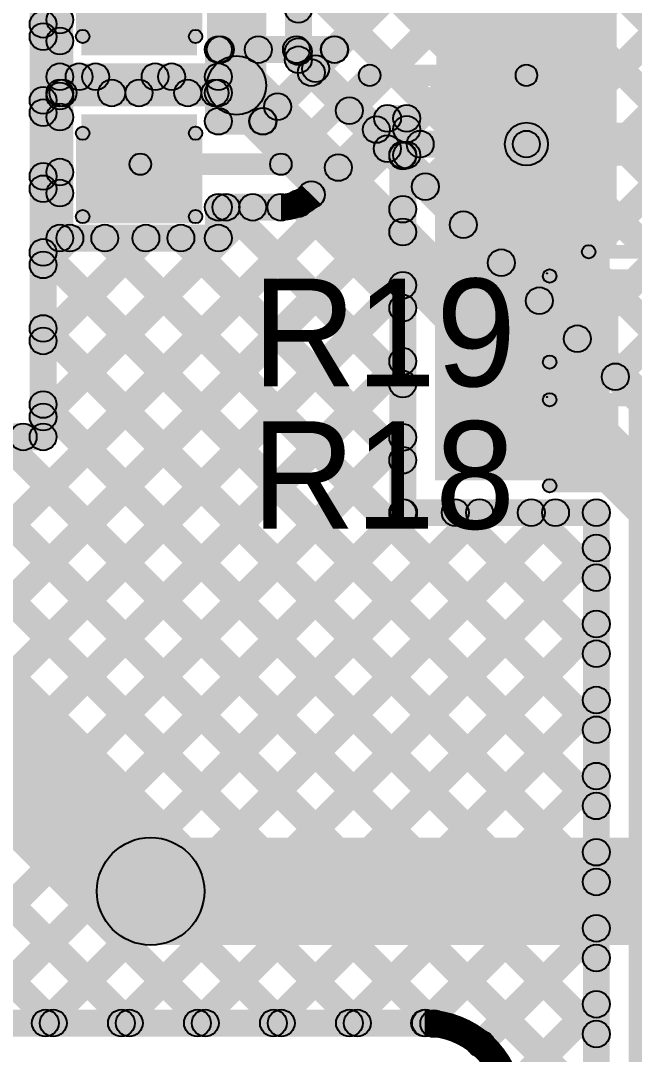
# Model space of a CAD drawing. Header units: millimetres. Extents: x -0.08 to 5.25, y -0.08 to 2.73.
# Drawn here: x 0.5716 to 0.8, y 0.3464 to 0.7308 of the extents above; entities that cross this region are included whole.
import ezdxf

# ---------------------------------------------------------------- set-up
doc = ezdxf.new("R2010")
doc.units = ezdxf.units.MM
doc.header["$MEASUREMENT"] = 0
for name, color, linetype in [('BottomLayer', 5, 'Continuous'), ('TopLayer', 1, 'Continuous'), ('TopOverlay', 2, 'Continuous'), ('TopPaste', 8, 'Continuous'), ('TopSolder', 216, 'Continuous')]:
    doc.layers.add(name, color=color, linetype=linetype)

# ---------------------------------------------------------------- blocks, each defined once
blk = doc.blocks.new('16HTSSOP_20')
at = {"layer": 'TopLayer'}
for points in [[(-0.08465, 0.08071), (-0.1437, 0.08071), (-0.1437, 0.09843), (-0.08465, 0.09843)], [(0.06693, -0.09843), (-0.06693, -0.09843), (-0.06693, 0.09843), (0.06693, 0.09843)], [(0.1437, 0.08071), (0.08465, 0.08071), (0.08465, 0.09843), (0.1437, 0.09843)], [(-0.08465, 0.05512), (-0.1437, 0.05512), (-0.1437, 0.07283), (-0.08465, 0.07283)], [(0.1437, 0.05512), (0.08465, 0.05512), (0.08465, 0.07283), (0.1437, 0.07283)], [(-0.08465, 0.02953), (-0.1437, 0.02953), (-0.1437, 0.04724), (-0.08465, 0.04724)], [(0.1437, 0.02953), (0.08465, 0.02953), (0.08465, 0.04724), (0.1437, 0.04724)], [(-0.08465, 0.00394), (-0.1437, 0.00394), (-0.1437, 0.02165), (-0.08465, 0.02165)], [(0.1437, 0.00394), (0.08465, 0.00394), (0.08465, 0.02165), (0.1437, 0.02165)], [(-0.08465, -0.02165), (-0.1437, -0.02165), (-0.1437, -0.00394), (-0.08465, -0.00394)], [(0.1437, -0.02165), (0.08465, -0.02165), (0.08465, -0.00394), (0.1437, -0.00394)], [(-0.08465, -0.04724), (-0.1437, -0.04724), (-0.1437, -0.02953), (-0.08465, -0.02953)], [(0.1437, -0.04724), (0.08465, -0.04724), (0.08465, -0.02953), (0.1437, -0.02953)], [(-0.08465, -0.07283), (-0.1437, -0.07283), (-0.1437, -0.05512), (-0.08465, -0.05512)], [(0.1437, -0.07283), (0.08465, -0.07283), (0.08465, -0.05512), (0.1437, -0.05512)], [(-0.08465, -0.09843), (-0.1437, -0.09843), (-0.1437, -0.08071), (-0.08465, -0.08071)], [(0.1437, -0.09843), (0.08465, -0.09843), (0.08465, -0.08071), (0.1437, -0.08071)]]:
    blk.add_hatch(color=1, dxfattribs=at).paths.add_polyline_path(points)
at = {"layer": 'TopOverlay'}
h = blk.add_hatch(color=2, dxfattribs=at)
edge = h.paths.add_edge_path()
edge.add_arc((-0.11583, 0.108), 0.005, 0, 360)
h = blk.add_hatch(color=2, dxfattribs=at)
edge = h.paths.add_edge_path()
edge.add_arc((-0.11017, 0.108), 0.005, 0, 360)
h = blk.add_hatch(color=2, dxfattribs=at)
edge = h.paths.add_edge_path()
edge.add_arc((-0.082, 0.104), 0.0025, 0, 360)
for points in [[(0.091, 0.1065), (0.091, 0.1015), (-0.082, 0.1015), (-0.082, 0.1065)], [(0.091, -0.1015), (0.091, -0.1065), (-0.082, -0.1065), (-0.082, -0.1015)]]:
    blk.add_hatch(color=2, dxfattribs=at).paths.add_polyline_path(points)
h = blk.add_hatch(color=2, dxfattribs=at)
edge = h.paths.add_edge_path()
edge.add_arc((0.091, 0.104), 0.0025, 0, 360)
h = blk.add_hatch(color=2, dxfattribs=at)
edge = h.paths.add_edge_path()
edge.add_arc((-0.082, -0.104), 0.0025, 0, 360)
h = blk.add_hatch(color=2, dxfattribs=at)
edge = h.paths.add_edge_path()
edge.add_arc((0.091, -0.104), 0.0025, 0, 360)
at = {"layer": 'TopPaste'}
for points in [[(-0.08465, 0.08071), (-0.1437, 0.08071), (-0.1437, 0.09843), (-0.08465, 0.09843)], [(0.06693, -0.09843), (-0.06693, -0.09843), (-0.06693, 0.09843), (0.06693, 0.09843)], [(0.1437, 0.08071), (0.08465, 0.08071), (0.08465, 0.09843), (0.1437, 0.09843)], [(-0.08465, 0.05512), (-0.1437, 0.05512), (-0.1437, 0.07283), (-0.08465, 0.07283)], [(0.1437, 0.05512), (0.08465, 0.05512), (0.08465, 0.07283), (0.1437, 0.07283)], [(-0.08465, 0.02953), (-0.1437, 0.02953), (-0.1437, 0.04724), (-0.08465, 0.04724)], [(0.1437, 0.02953), (0.08465, 0.02953), (0.08465, 0.04724), (0.1437, 0.04724)], [(-0.08465, 0.00394), (-0.1437, 0.00394), (-0.1437, 0.02165), (-0.08465, 0.02165)], [(0.1437, 0.00394), (0.08465, 0.00394), (0.08465, 0.02165), (0.1437, 0.02165)], [(-0.08465, -0.02165), (-0.1437, -0.02165), (-0.1437, -0.00394), (-0.08465, -0.00394)], [(0.1437, -0.02165), (0.08465, -0.02165), (0.08465, -0.00394), (0.1437, -0.00394)], [(-0.08465, -0.04724), (-0.1437, -0.04724), (-0.1437, -0.02953), (-0.08465, -0.02953)], [(0.1437, -0.04724), (0.08465, -0.04724), (0.08465, -0.02953), (0.1437, -0.02953)], [(-0.08465, -0.07283), (-0.1437, -0.07283), (-0.1437, -0.05512), (-0.08465, -0.05512)], [(0.1437, -0.07283), (0.08465, -0.07283), (0.08465, -0.05512), (0.1437, -0.05512)], [(-0.08465, -0.09843), (-0.1437, -0.09843), (-0.1437, -0.08071), (-0.08465, -0.08071)], [(0.1437, -0.09843), (0.08465, -0.09843), (0.08465, -0.08071), (0.1437, -0.08071)]]:
    blk.add_hatch(color=8, dxfattribs=at).paths.add_polyline_path(points)
at = {"layer": 'TopSolder'}
for points in [[(-0.08065, 0.07671), (-0.1477, 0.07671), (-0.1477, 0.10243), (-0.08065, 0.10243)], [(0.07093, -0.10243), (-0.07093, -0.10243), (-0.07093, 0.10243), (0.07093, 0.10243)], [(0.1477, 0.07671), (0.08065, 0.07671), (0.08065, 0.10243), (0.1477, 0.10243)], [(-0.08065, 0.05112), (-0.1477, 0.05112), (-0.1477, 0.07683), (-0.08065, 0.07683)], [(0.1477, 0.05112), (0.08065, 0.05112), (0.08065, 0.07683), (0.1477, 0.07683)], [(-0.08065, 0.02553), (-0.1477, 0.02553), (-0.1477, 0.05124), (-0.08065, 0.05124)], [(0.1477, 0.02553), (0.08065, 0.02553), (0.08065, 0.05124), (0.1477, 0.05124)], [(-0.08065, -0.00006), (-0.1477, -0.00006), (-0.1477, 0.02565), (-0.08065, 0.02565)], [(0.1477, -0.00006), (0.08065, -0.00006), (0.08065, 0.02565), (0.1477, 0.02565)], [(-0.08065, -0.02565), (-0.1477, -0.02565), (-0.1477, 0.00006), (-0.08065, 0.00006)], [(0.1477, -0.02565), (0.08065, -0.02565), (0.08065, 0.00006), (0.1477, 0.00006)], [(-0.08065, -0.05124), (-0.1477, -0.05124), (-0.1477, -0.02553), (-0.08065, -0.02553)], [(0.1477, -0.05124), (0.08065, -0.05124), (0.08065, -0.02553), (0.1477, -0.02553)], [(-0.08065, -0.07683), (-0.1477, -0.07683), (-0.1477, -0.05112), (-0.08065, -0.05112)], [(0.1477, -0.07683), (0.08065, -0.07683), (0.08065, -0.05112), (0.1477, -0.05112)], [(-0.08065, -0.10243), (-0.1477, -0.10243), (-0.1477, -0.07671), (-0.08065, -0.07671)], [(0.1477, -0.10243), (0.08065, -0.10243), (0.08065, -0.07671), (0.1477, -0.07671)]]:
    blk.add_hatch(color=216, dxfattribs=at).paths.add_polyline_path(points)
at = {"layer": 'TopOverlay', "const_width": 0.01}
blk.add_lwpolyline([(-0.11017, 0.108, 1), (-0.11583, 0.108, 1)], format="xyb", close=True, dxfattribs=at)
at = {"layer": 'TopOverlay'}
for centre, radius in [((-0.11583, 0.108), 0.005), ((-0.11017, 0.108), 0.005), ((-0.082, 0.104), 0.0025), ((0.091, 0.104), 0.0025), ((-0.082, -0.104), 0.0025), ((0.091, -0.104), 0.0025)]:
    blk.add_circle(centre, radius, dxfattribs=at)
blk = doc.blocks.new('R__0402_24')
at = {"layer": 'TopLayer'}
for points in [[(-0.0275, -0.0125), (-0.0275, 0.0125), (-0.0095, 0.0125), (-0.0095, -0.0125)], [(0.0095, -0.0125), (0.0095, 0.0125), (0.0275, 0.0125), (0.0275, -0.0125)]]:
    blk.add_hatch(color=1, dxfattribs=at).paths.add_polyline_path(points)
at = {"layer": 'TopOverlay'}
h = blk.add_hatch(color=2, dxfattribs=at)
edge = h.paths.add_edge_path()
edge.add_arc((-0.031, 0.016), 0.0025, 0, 360)
h = blk.add_hatch(color=2, dxfattribs=at)
edge = h.paths.add_edge_path()
edge.add_arc((-0.031, 0.016), 0.0025, 0, 360)
for points in [[(-0.0335, 0.016), (-0.0285, 0.016), (-0.0285, -0.016), (-0.0335, -0.016)], [(0.031, 0.0185), (0.031, 0.0135), (-0.031, 0.0135), (-0.031, 0.0185)], [(0.0285, 0.016), (0.0335, 0.016), (0.0335, -0.016), (0.0285, -0.016)], [(0.031, -0.0135), (0.031, -0.0185), (-0.031, -0.0185), (-0.031, -0.0135)], [(0.032, -0.01694), (0.032, -0.01706), (-0.032, -0.01706), (-0.032, -0.01694)]]:
    blk.add_hatch(color=2, dxfattribs=at).paths.add_polyline_path(points)
h = blk.add_hatch(color=2, dxfattribs=at)
edge = h.paths.add_edge_path()
edge.add_arc((0.031, 0.016), 0.0025, 0, 360)
h = blk.add_hatch(color=2, dxfattribs=at)
edge = h.paths.add_edge_path()
edge.add_arc((0.031, 0.016), 0.0025, 0, 360)
h = blk.add_hatch(color=2, dxfattribs=at)
edge = h.paths.add_edge_path()
edge.add_arc((-0.031, -0.016), 0.0025, 0, 360)
h = blk.add_hatch(color=2, dxfattribs=at)
edge = h.paths.add_edge_path()
edge.add_arc((-0.031, -0.016), 0.0025, 0, 360)
h = blk.add_hatch(color=2, dxfattribs=at)
edge = h.paths.add_edge_path()
edge.add_arc((0.031, -0.016), 0.0025, 0, 360)
h = blk.add_hatch(color=2, dxfattribs=at)
edge = h.paths.add_edge_path()
edge.add_arc((0.031, -0.016), 0.0025, 0, 360)
h = blk.add_hatch(color=2, dxfattribs=at)
edge = h.paths.add_edge_path()
edge.add_arc((-0.032, -0.017), 0.0000635, 0, 360)
h = blk.add_hatch(color=2, dxfattribs=at)
edge = h.paths.add_edge_path()
edge.add_arc((0.032, -0.017), 0.0000635, 0, 360)
at = {"layer": 'TopPaste'}
for points in [[(-0.0275, -0.0125), (-0.0275, 0.0125), (-0.0095, 0.0125), (-0.0095, -0.0125)], [(0.0095, -0.0125), (0.0095, 0.0125), (0.0275, 0.0125), (0.0275, -0.0125)]]:
    blk.add_hatch(color=8, dxfattribs=at).paths.add_polyline_path(points)
at = {"layer": 'TopSolder'}
for points in [[(-0.0315, -0.0165), (-0.0315, 0.0165), (-0.0055, 0.0165), (-0.0055, -0.0165)], [(0.0055, -0.0165), (0.0055, 0.0165), (0.0315, 0.0165), (0.0315, -0.0165)]]:
    blk.add_hatch(color=216, dxfattribs=at).paths.add_polyline_path(points)
at = {"layer": 'TopOverlay'}
for centre, radius in [((-0.031, 0.016), 0.0025), ((-0.031, 0.016), 0.0025), ((0.031, 0.016), 0.0025), ((0.031, 0.016), 0.0025), ((-0.031, -0.016), 0.0025), ((-0.031, -0.016), 0.0025), ((0.031, -0.016), 0.0025), ((0.031, -0.016), 0.0025), ((-0.032, -0.017), 0.0000635), ((0.032, -0.017), 0.0000635)]:
    blk.add_circle(centre, radius, dxfattribs=at)
blk = doc.blocks.new('R__0402_25')
at = {"layer": 'TopLayer'}
for points in [[(-0.0275, -0.0125), (-0.0275, 0.0125), (-0.0095, 0.0125), (-0.0095, -0.0125)], [(0.0095, -0.0125), (0.0095, 0.0125), (0.0275, 0.0125), (0.0275, -0.0125)]]:
    blk.add_hatch(color=1, dxfattribs=at).paths.add_polyline_path(points)
at = {"layer": 'TopOverlay'}
h = blk.add_hatch(color=2, dxfattribs=at)
edge = h.paths.add_edge_path()
edge.add_arc((-0.031, 0.016), 0.0025, 0, 360)
h = blk.add_hatch(color=2, dxfattribs=at)
edge = h.paths.add_edge_path()
edge.add_arc((-0.031, 0.016), 0.0025, 0, 360)
for points in [[(-0.0335, 0.016), (-0.0285, 0.016), (-0.0285, -0.016), (-0.0335, -0.016)], [(0.031, 0.0185), (0.031, 0.0135), (-0.031, 0.0135), (-0.031, 0.0185)], [(0.0285, 0.016), (0.0335, 0.016), (0.0335, -0.016), (0.0285, -0.016)], [(0.031, -0.0135), (0.031, -0.0185), (-0.031, -0.0185), (-0.031, -0.0135)], [(0.032, -0.01694), (0.032, -0.01706), (-0.032, -0.01706), (-0.032, -0.01694)]]:
    blk.add_hatch(color=2, dxfattribs=at).paths.add_polyline_path(points)
h = blk.add_hatch(color=2, dxfattribs=at)
edge = h.paths.add_edge_path()
edge.add_arc((0.031, 0.016), 0.0025, 0, 360)
h = blk.add_hatch(color=2, dxfattribs=at)
edge = h.paths.add_edge_path()
edge.add_arc((0.031, 0.016), 0.0025, 0, 360)
h = blk.add_hatch(color=2, dxfattribs=at)
edge = h.paths.add_edge_path()
edge.add_arc((-0.031, -0.016), 0.0025, 0, 360)
h = blk.add_hatch(color=2, dxfattribs=at)
edge = h.paths.add_edge_path()
edge.add_arc((-0.031, -0.016), 0.0025, 0, 360)
h = blk.add_hatch(color=2, dxfattribs=at)
edge = h.paths.add_edge_path()
edge.add_arc((0.031, -0.016), 0.0025, 0, 360)
h = blk.add_hatch(color=2, dxfattribs=at)
edge = h.paths.add_edge_path()
edge.add_arc((0.031, -0.016), 0.0025, 0, 360)
h = blk.add_hatch(color=2, dxfattribs=at)
edge = h.paths.add_edge_path()
edge.add_arc((-0.032, -0.017), 0.0000635, 0, 360)
h = blk.add_hatch(color=2, dxfattribs=at)
edge = h.paths.add_edge_path()
edge.add_arc((0.032, -0.017), 0.0000635, 0, 360)
at = {"layer": 'TopPaste'}
for points in [[(-0.0275, -0.0125), (-0.0275, 0.0125), (-0.0095, 0.0125), (-0.0095, -0.0125)], [(0.0095, -0.0125), (0.0095, 0.0125), (0.0275, 0.0125), (0.0275, -0.0125)]]:
    blk.add_hatch(color=8, dxfattribs=at).paths.add_polyline_path(points)
at = {"layer": 'TopSolder'}
for points in [[(-0.0315, -0.0165), (-0.0315, 0.0165), (-0.0055, 0.0165), (-0.0055, -0.0165)], [(0.0055, -0.0165), (0.0055, 0.0165), (0.0315, 0.0165), (0.0315, -0.0165)]]:
    blk.add_hatch(color=216, dxfattribs=at).paths.add_polyline_path(points)
at = {"layer": 'TopOverlay'}
for centre, radius in [((-0.031, 0.016), 0.0025), ((-0.031, 0.016), 0.0025), ((0.031, 0.016), 0.0025), ((0.031, 0.016), 0.0025), ((-0.031, -0.016), 0.0025), ((-0.031, -0.016), 0.0025), ((0.031, -0.016), 0.0025), ((0.031, -0.016), 0.0025), ((-0.032, -0.017), 0.0000635), ((0.032, -0.017), 0.0000635)]:
    blk.add_circle(centre, radius, dxfattribs=at)
blk = doc.blocks.new('C___0603_27')
at = {"layer": 'TopLayer'}
for points in [[(-0.015, 0.0175), (-0.015, -0.0175), (-0.045, -0.0175), (-0.045, 0.0175)], [(0.045, 0.0175), (0.045, -0.0175), (0.015, -0.0175), (0.015, 0.0175)]]:
    blk.add_hatch(color=1, dxfattribs=at).paths.add_polyline_path(points)
at = {"layer": 'TopOverlay'}
h = blk.add_hatch(color=2, dxfattribs=at)
edge = h.paths.add_edge_path()
edge.add_arc((-0.049, 0.021), 0.0025, 0, 360)
h = blk.add_hatch(color=2, dxfattribs=at)
edge = h.paths.add_edge_path()
edge.add_arc((-0.049, 0.021), 0.0025, 0, 360)
for points in [[(-0.018, 0.0235), (-0.018, 0.0185), (-0.049, 0.0185), (-0.049, 0.0235)], [(0.049, 0.0235), (0.049, 0.0185), (0.018, 0.0185), (0.018, 0.0235)], [(-0.0465, -0.021), (-0.0515, -0.021), (-0.0515, 0.021), (-0.0465, 0.021)], [(0.0515, -0.021), (0.0465, -0.021), (0.0465, 0.021), (0.0515, 0.021)], [(-0.018, -0.0185), (-0.018, -0.0235), (-0.049, -0.0235), (-0.049, -0.0185)], [(0.049, -0.0185), (0.049, -0.0235), (0.018, -0.0235), (0.018, -0.0185)]]:
    blk.add_hatch(color=2, dxfattribs=at).paths.add_polyline_path(points)
h = blk.add_hatch(color=2, dxfattribs=at)
edge = h.paths.add_edge_path()
edge.add_arc((-0.018, 0.021), 0.0025, 0, 360)
h = blk.add_hatch(color=2, dxfattribs=at)
edge = h.paths.add_edge_path()
edge.add_arc((0.018, 0.021), 0.0025, 0, 360)
h = blk.add_hatch(color=2, dxfattribs=at)
edge = h.paths.add_edge_path()
edge.add_arc((0.049, 0.021), 0.0025, 0, 360)
h = blk.add_hatch(color=2, dxfattribs=at)
edge = h.paths.add_edge_path()
edge.add_arc((0.049, 0.021), 0.0025, 0, 360)
h = blk.add_hatch(color=2, dxfattribs=at)
edge = h.paths.add_edge_path()
edge.add_arc((-0.049, -0.021), 0.0025, 0, 360)
h = blk.add_hatch(color=2, dxfattribs=at)
edge = h.paths.add_edge_path()
edge.add_arc((-0.049, -0.021), 0.0025, 0, 360)
h = blk.add_hatch(color=2, dxfattribs=at)
edge = h.paths.add_edge_path()
edge.add_arc((-0.018, -0.021), 0.0025, 0, 360)
h = blk.add_hatch(color=2, dxfattribs=at)
edge = h.paths.add_edge_path()
edge.add_arc((0.018, -0.021), 0.0025, 0, 360)
h = blk.add_hatch(color=2, dxfattribs=at)
edge = h.paths.add_edge_path()
edge.add_arc((0.049, -0.021), 0.0025, 0, 360)
h = blk.add_hatch(color=2, dxfattribs=at)
edge = h.paths.add_edge_path()
edge.add_arc((0.049, -0.021), 0.0025, 0, 360)
at = {"layer": 'TopPaste'}
for points in [[(-0.015, 0.0175), (-0.015, -0.0175), (-0.045, -0.0175), (-0.045, 0.0175)], [(0.045, 0.0175), (0.045, -0.0175), (0.015, -0.0175), (0.015, 0.0175)]]:
    blk.add_hatch(color=8, dxfattribs=at).paths.add_polyline_path(points)
at = {"layer": 'TopSolder'}
for points in [[(-0.011, 0.0215), (-0.011, -0.0215), (-0.049, -0.0215), (-0.049, 0.0215)], [(0.049, 0.0215), (0.049, -0.0215), (0.011, -0.0215), (0.011, 0.0215)]]:
    blk.add_hatch(color=216, dxfattribs=at).paths.add_polyline_path(points)
at = {"layer": 'TopOverlay'}
for centre in [(-0.049, 0.021), (-0.049, 0.021), (-0.018, 0.021), (0.018, 0.021), (0.049, 0.021), (0.049, 0.021), (-0.049, -0.021), (-0.049, -0.021), (-0.018, -0.021), (0.018, -0.021), (0.049, -0.021), (0.049, -0.021)]:
    blk.add_circle(centre, 0.0025, dxfattribs=at)

msp = doc.modelspace()

# ---------------------------------------------------------------- hatches: boundary and pattern name
at = {"layer": 'BottomLayer'}
for points in [[(0.663, 0.70674), (0.641, 0.70674), (0.641, 1.646), (0.663, 1.646)], [(0.68, 0.71627), (0.67, 0.71627), (0.67, 1.42375), (0.68, 1.42375)], [(-0.01314, 1.01186), (0.01514, 1.04014), (0.63414, 0.42114), (0.60586, 0.39286)], [(0.68332, 0.70795), (0.67625, 0.71502), (0.89946, 0.93823), (0.90654, 0.93116)], [(0.69746, 0.6938), (0.69039, 0.70087), (0.89946, 0.90995), (0.90654, 0.90288)], [(0.71161, 0.67966), (0.70453, 0.68673), (0.89946, 0.88166), (0.90654, 0.87459)], [(0.67146, 0.8572), (0.67854, 0.86427), (0.90654, 0.63627), (0.89946, 0.6292)], [(0.72575, 0.66552), (0.71868, 0.67259), (0.89946, 0.85338), (0.90654, 0.84631)], [(0.67146, 0.82892), (0.67854, 0.83599), (0.90654, 0.60799), (0.89946, 0.60092)], [(0.73989, 0.65138), (0.73282, 0.65845), (0.89946, 0.82509), (0.90654, 0.81802)], [(0.67146, 0.80063), (0.67854, 0.80771), (0.90654, 0.57971), (0.89946, 0.57263)], [(0.75403, 0.63723), (0.74696, 0.64431), (0.89946, 0.79681), (0.90654, 0.78974)], [(0.67146, 0.77235), (0.67854, 0.77942), (0.97426, 0.4837), (0.96718, 0.47663)], [(0.76817, 0.62309), (0.7611, 0.63016), (0.89946, 0.76853), (0.90654, 0.76145)], [(0.67146, 0.74407), (0.67854, 0.75114), (0.94597, 0.4837), (0.9389, 0.47663)], [(0.78232, 0.60895), (0.77525, 0.61602), (0.89946, 0.74024), (0.90654, 0.73317)], [(0.67146, 0.71578), (0.67854, 0.72285), (0.91769, 0.4837), (0.91062, 0.47663)], [(0.67146, 0.71273), (0.67854, 0.7198), (0.91464, 0.4837), (0.90757, 0.47663)], [(0.64422, 0.69896), (0.65978, 0.71452), (0.90935, 0.46494), (0.8938, 0.44939)], [(0.79646, 0.59481), (0.78939, 0.60188), (0.89946, 0.71196), (0.90654, 0.70489)], [(0.62, 0.387), (0.62, 0.427), (1.5715, 0.427), (1.5715, 0.387)]]:
    msp.add_hatch(color=5, dxfattribs=at).paths.add_polyline_path(points)
h = msp.add_hatch(color=5, dxfattribs=at)
edge = h.paths.add_edge_path()
edge.add_arc((0.675, 0.73498), 0.005, 0, 360)
h = msp.add_hatch(color=5, dxfattribs=at)
edge = h.paths.add_edge_path()
edge.add_arc((0.675, 0.71932), 0.005, 0, 360)
h = msp.add_hatch(color=5, dxfattribs=at)
edge = h.paths.add_edge_path()
edge.add_arc((0.675, 0.71627), 0.005, 0, 360)
h = msp.add_hatch(color=5, dxfattribs=at)
edge = h.paths.add_edge_path()
edge.add_arc((0.675, 0.71627), 0.005, 0, 360)
h = msp.add_hatch(color=5, dxfattribs=at)
edge = h.paths.add_edge_path()
edge.add_arc((0.652, 0.70674), 0.011, 0, 360)
h = msp.add_hatch(color=5, dxfattribs=at)
edge = h.paths.add_edge_path()
edge.add_arc((0.652, 0.70674), 0.011, 0, 360)
h = msp.add_hatch(color=5, dxfattribs=at)
edge = h.paths.add_edge_path()
edge.add_arc((0.67979, 0.71148), 0.005, 0, 360)
h = msp.add_hatch(color=5, dxfattribs=at)
edge = h.paths.add_edge_path()
edge.add_arc((0.69393, 0.69734), 0.005, 0, 360)
h = msp.add_hatch(color=5, dxfattribs=at)
edge = h.paths.add_edge_path()
edge.add_arc((0.70807, 0.6832), 0.005, 0, 360)
h = msp.add_hatch(color=5, dxfattribs=at)
edge = h.paths.add_edge_path()
edge.add_arc((0.72221, 0.66905), 0.005, 0, 360)
h = msp.add_hatch(color=5, dxfattribs=at)
edge = h.paths.add_edge_path()
edge.add_arc((0.73635, 0.65491), 0.005, 0, 360)
h = msp.add_hatch(color=5, dxfattribs=at)
edge = h.paths.add_edge_path()
edge.add_arc((0.7505, 0.64077), 0.005, 0, 360)
h = msp.add_hatch(color=5, dxfattribs=at)
edge = h.paths.add_edge_path()
edge.add_arc((0.76464, 0.62663), 0.005, 0, 360)
h = msp.add_hatch(color=5, dxfattribs=at)
edge = h.paths.add_edge_path()
edge.add_arc((0.77878, 0.61249), 0.005, 0, 360)
h = msp.add_hatch(color=5, dxfattribs=at)
edge = h.paths.add_edge_path()
edge.add_arc((0.79292, 0.59834), 0.005, 0, 360)
h = msp.add_hatch(color=5, dxfattribs=at)
edge = h.paths.add_edge_path()
edge.add_arc((0.62, 0.407), 0.02, 0, 360)
h = msp.add_hatch(color=5, dxfattribs=at)
edge = h.paths.add_edge_path()
edge.add_arc((0.62, 0.407), 0.02, 0, 360)
at = {"layer": 'TopLayer'}
for points in [[(0.585, 0.576), (0.575, 0.576), (0.575, 0.78313), (0.585, 0.78313)], [(0.59123, 0.70993), (0.58122, 0.70993), (0.58122, 0.76393), (0.59123, 0.76393)], [(0.58354, 0.7213), (0.57646, 0.72837), (0.58269, 0.73459), (0.58976, 0.72752)], [(0.57646, 0.72593), (0.58354, 0.733), (0.58976, 0.72677), (0.58269, 0.7197)], [(0.64749, 0.7004), (0.64042, 0.70747), (0.65653, 0.72358), (0.6636, 0.71651)], [(0.64245, 0.71651), (0.64952, 0.72358), (0.67077, 0.70233), (0.6637, 0.69526)], [(0.64523, 0.71505), (0.64523, 0.72505), (0.68849, 0.72505), (0.68849, 0.71505)], [(0.66524, 0.68987), (0.65817, 0.69694), (0.68482, 0.72358), (0.69189, 0.71651)], [(0.66538, 0.68987), (0.6583, 0.69694), (0.68495, 0.72358), (0.69202, 0.71651)], [(0.67073, 0.71651), (0.6778, 0.72358), (0.68491, 0.71648), (0.67784, 0.7094)], [(0.65023, 0.70993), (0.64023, 0.70993), (0.64023, 0.72005), (0.65023, 0.72005)], [(0.59092, 0.7004), (0.58385, 0.70747), (0.58985, 0.71347), (0.59692, 0.7064)], [(0.58622, 0.70493), (0.58622, 0.71493), (0.64523, 0.71493), (0.64523, 0.70493)], [(0.59599, 0.7064), (0.60307, 0.71347), (0.60907, 0.70747), (0.60199, 0.7004)], [(0.61921, 0.7004), (0.61214, 0.70747), (0.61814, 0.71347), (0.62521, 0.7064)], [(0.62428, 0.7064), (0.63135, 0.71347), (0.63735, 0.70747), (0.63028, 0.7004)], [(0.6713, 0.67457), (0.66564, 0.68023), (0.6987, 0.71329), (0.70435, 0.70763)], [(0.70152, 0.70646), (0.70152, 0.71446), (0.75984, 0.71446), (0.75984, 0.70646)], [(0.58622, 0.69893), (0.58622, 0.70893), (0.64523, 0.70893), (0.64523, 0.69893)], [(0.58354, 0.69301), (0.57646, 0.70008), (0.58269, 0.70631), (0.58976, 0.69924)], [(0.57646, 0.69764), (0.58354, 0.70472), (0.58976, 0.69849), (0.58269, 0.69142)], [(0.59123, 0.64993), (0.58122, 0.64993), (0.58122, 0.70393), (0.59123, 0.70393)], [(0.65023, 0.6934), (0.64023, 0.6934), (0.64023, 0.70393), (0.65023, 0.70393)], [(0.64523, 0.6884), (0.64523, 0.6984), (0.66184, 0.6984), (0.66184, 0.6884)], [(0.68333, 0.66257), (0.67626, 0.66964), (0.70462, 0.69799), (0.71169, 0.69092)], [(0.70815, 0.68946), (0.70815, 0.69946), (0.71531, 0.69946), (0.71531, 0.68946)], [(0.38641, 0.35446), (0.37934, 0.36154), (0.71178, 0.69397), (0.71885, 0.6869)], [(0.70047, 0.68678), (0.70754, 0.69385), (0.71737, 0.68401), (0.7103, 0.67694)], [(0.72031, 0.68082), (0.71031, 0.68082), (0.71031, 0.69446), (0.72031, 0.69446)], [(0.75984, 0.67687), (0.75984, 0.69287), (0.81108, 0.69287), (0.81108, 0.67687)], [(0.72031, 0.67987), (0.72031, 0.68987), (0.75984, 0.68987), (0.75984, 0.67987)], [(0.61619, 0.6734), (0.61619, 0.6814), (0.66847, 0.6814), (0.66847, 0.6734)], [(0.71884, 0.54782), (0.70884, 0.54782), (0.70884, 0.68082), (0.71884, 0.68082)], [(0.58354, 0.66473), (0.57646, 0.6718), (0.58269, 0.67802), (0.58976, 0.67095)], [(0.68633, 0.67263), (0.6934, 0.67971), (0.71737, 0.65573), (0.7103, 0.64866)], [(0.57646, 0.66936), (0.58354, 0.67643), (0.58976, 0.67021), (0.58269, 0.66314)], [(0.64523, 0.6564), (0.64523, 0.6664), (0.66847, 0.6664), (0.66847, 0.6564)], [(0.67143, 0.65925), (0.6785, 0.66632), (0.71737, 0.62744), (0.7103, 0.62037)], [(0.79084, 0.66882), (0.72584, 0.66882), (0.72584, 0.55982), (0.79084, 0.55982)], [(0.41469, 0.35446), (0.40762, 0.36154), (0.7103, 0.66422), (0.71737, 0.65715)], [(0.58354, 0.57988), (0.57646, 0.58695), (0.65446, 0.66494), (0.66153, 0.65787)], [(0.65023, 0.64993), (0.64023, 0.64993), (0.64023, 0.6614), (0.65023, 0.6614)], [(0.64453, 0.65787), (0.6516, 0.66494), (0.71737, 0.59916), (0.7103, 0.59209)], [(0.58622, 0.64493), (0.58622, 0.65493), (0.64523, 0.65493), (0.64523, 0.64493)], [(0.58354, 0.60816), (0.57646, 0.61523), (0.6147, 0.65347), (0.62177, 0.6464)], [(0.58354, 0.63644), (0.57646, 0.64352), (0.58642, 0.65347), (0.59349, 0.6464)], [(0.59943, 0.6464), (0.6065, 0.65347), (0.78937, 0.47059), (0.7823, 0.46352)], [(0.62771, 0.6464), (0.63478, 0.65347), (0.71737, 0.57088), (0.7103, 0.56381)], [(0.57646, 0.64108), (0.58354, 0.64815), (0.78937, 0.44231), (0.7823, 0.43524)], [(0.44298, 0.35446), (0.43591, 0.36154), (0.7103, 0.63593), (0.71737, 0.62886)], [(0.57646, 0.61279), (0.58354, 0.61986), (0.78937, 0.41402), (0.7823, 0.40695)], [(0.47126, 0.35446), (0.46419, 0.36154), (0.7103, 0.60765), (0.71737, 0.60058)], [(1.208, 0.59482), (0.79784, 0.59482), (0.79784, 0.092), (1.208, 0.092)], [(0.57646, 0.58451), (0.58354, 0.59158), (0.78937, 0.38574), (0.7823, 0.37867)], [(0.247, 0.571), (0.247, 0.581), (0.58, 0.581), (0.58, 0.571)], [(0.35812, 0.35446), (0.35105, 0.36154), (0.56905, 0.57954), (0.57612, 0.57246)], [(0.36223, 0.57246), (0.3693, 0.57954), (0.5873, 0.36154), (0.58023, 0.35446)], [(0.39052, 0.57246), (0.39759, 0.57954), (0.61559, 0.36154), (0.60852, 0.35446)], [(0.4188, 0.57246), (0.42587, 0.57954), (0.64387, 0.36154), (0.6368, 0.35446)], [(0.44709, 0.57246), (0.45416, 0.57954), (0.67216, 0.36154), (0.66509, 0.35446)], [(0.47537, 0.57246), (0.48244, 0.57954), (0.70044, 0.36154), (0.69337, 0.35446)], [(0.49955, 0.35446), (0.49247, 0.36154), (0.7103, 0.57936), (0.71737, 0.57229)], [(0.50365, 0.57246), (0.51073, 0.57954), (0.7289, 0.36136), (0.72183, 0.35429)], [(0.53194, 0.57246), (0.53901, 0.57954), (0.78937, 0.32917), (0.7823, 0.3221)], [(0.56022, 0.57246), (0.56729, 0.57954), (0.78937, 0.35745), (0.7823, 0.35038)], [(0.52783, 0.35446), (0.52076, 0.36154), (0.71058, 0.55136), (0.71765, 0.54428)], [(0.55611, 0.35446), (0.54904, 0.36154), (0.73886, 0.55136), (0.74594, 0.54428)], [(0.5844, 0.35446), (0.57733, 0.36154), (0.76715, 0.55136), (0.77422, 0.54428)], [(0.71384, 0.54282), (0.71384, 0.55282), (0.78584, 0.55282), (0.78584, 0.54282)], [(0.72982, 0.54428), (0.7369, 0.55136), (0.78937, 0.49888), (0.7823, 0.49181)], [(0.75811, 0.54428), (0.76518, 0.55136), (0.78937, 0.52716), (0.7823, 0.52009)], [(0.79084, 0.186), (0.78084, 0.186), (0.78084, 0.54782), (0.79084, 0.54782)], [(0.61268, 0.35446), (0.60561, 0.36154), (0.7823, 0.53823), (0.78937, 0.53116)], [(0.64097, 0.35446), (0.6339, 0.36154), (0.7823, 0.50994), (0.78937, 0.50287)], [(0.66925, 0.35446), (0.66218, 0.36154), (0.7823, 0.48166), (0.78937, 0.47459)], [(0.69754, 0.35446), (0.69046, 0.36154), (0.7823, 0.45337), (0.78937, 0.4463)], [(0.72582, 0.35446), (0.71875, 0.36153), (0.7823, 0.42509), (0.78937, 0.41802)], [(0.74638, 0.34674), (0.73931, 0.35381), (0.7823, 0.39681), (0.78937, 0.38973)], [(0.75687, 0.32895), (0.7498, 0.33602), (0.7823, 0.36852), (0.78937, 0.36145)], [(0.26925, 0.353), (0.26925, 0.363), (0.722, 0.363), (0.722, 0.353)]]:
    msp.add_hatch(color=1, dxfattribs=at).paths.add_polyline_path(points)
h = msp.add_hatch(color=1, dxfattribs=at)
edge = h.paths.add_edge_path()
edge.add_arc((0.58, 0.72946), 0.005, 0, 360)
h = msp.add_hatch(color=1, dxfattribs=at)
edge = h.paths.add_edge_path()
edge.add_arc((0.58622, 0.73106), 0.005, 0, 360)
h = msp.add_hatch(color=1, dxfattribs=at)
edge = h.paths.add_edge_path()
edge.add_arc((0.58, 0.72483), 0.005, 0, 360)
h = msp.add_hatch(color=1, dxfattribs=at)
edge = h.paths.add_edge_path()
edge.add_arc((0.58622, 0.72324), 0.005, 0, 360)
h = msp.add_hatch(color=1, dxfattribs=at)
edge = h.paths.add_edge_path()
edge.add_arc((0.64523, 0.72005), 0.005, 0, 360)
h = msp.add_hatch(color=1, dxfattribs=at)
edge = h.paths.add_edge_path()
edge.add_arc((0.64523, 0.72005), 0.005, 0, 360)
h = msp.add_hatch(color=1, dxfattribs=at)
edge = h.paths.add_edge_path()
edge.add_arc((0.64598, 0.72005), 0.005, 0, 360)
h = msp.add_hatch(color=1, dxfattribs=at)
edge = h.paths.add_edge_path()
edge.add_arc((0.66007, 0.72005), 0.005, 0, 360)
h = msp.add_hatch(color=1, dxfattribs=at)
edge = h.paths.add_edge_path()
edge.add_arc((0.67427, 0.72005), 0.005, 0, 360)
h = msp.add_hatch(color=1, dxfattribs=at)
edge = h.paths.add_edge_path()
edge.add_arc((0.68835, 0.72005), 0.005, 0, 360)
h = msp.add_hatch(color=1, dxfattribs=at)
edge = h.paths.add_edge_path()
edge.add_arc((0.68849, 0.72005), 0.005, 0, 360)
h = msp.add_hatch(color=1, dxfattribs=at)
edge = h.paths.add_edge_path()
edge.add_arc((0.68849, 0.72005), 0.005, 0, 360)
h = msp.add_hatch(color=1, dxfattribs=at)
edge = h.paths.add_edge_path()
edge.add_arc((0.68138, 0.71294), 0.005, 0, 360)
h = msp.add_hatch(color=1, dxfattribs=at)
edge = h.paths.add_edge_path()
edge.add_arc((0.58622, 0.70993), 0.005, 0, 360)
h = msp.add_hatch(color=1, dxfattribs=at)
edge = h.paths.add_edge_path()
edge.add_arc((0.58622, 0.70993), 0.005, 0, 360)
h = msp.add_hatch(color=1, dxfattribs=at)
edge = h.paths.add_edge_path()
edge.add_arc((0.59339, 0.70993), 0.005, 0, 360)
h = msp.add_hatch(color=1, dxfattribs=at)
edge = h.paths.add_edge_path()
edge.add_arc((0.59953, 0.70993), 0.005, 0, 360)
h = msp.add_hatch(color=1, dxfattribs=at)
edge = h.paths.add_edge_path()
edge.add_arc((0.62167, 0.70993), 0.005, 0, 360)
h = msp.add_hatch(color=1, dxfattribs=at)
edge = h.paths.add_edge_path()
edge.add_arc((0.62781, 0.70993), 0.005, 0, 360)
h = msp.add_hatch(color=1, dxfattribs=at)
edge = h.paths.add_edge_path()
edge.add_arc((0.64523, 0.70993), 0.005, 0, 360)
h = msp.add_hatch(color=1, dxfattribs=at)
edge = h.paths.add_edge_path()
edge.add_arc((0.64523, 0.70993), 0.005, 0, 360)
h = msp.add_hatch(color=1, dxfattribs=at)
edge = h.paths.add_edge_path()
edge.add_arc((0.70152, 0.71046), 0.004, 0, 360)
h = msp.add_hatch(color=1, dxfattribs=at)
edge = h.paths.add_edge_path()
edge.add_arc((0.70152, 0.71046), 0.004, 0, 360)
h = msp.add_hatch(color=1, dxfattribs=at)
edge = h.paths.add_edge_path()
edge.add_arc((0.75984, 0.71046), 0.004, 0, 360)
h = msp.add_hatch(color=1, dxfattribs=at)
edge = h.paths.add_edge_path()
edge.add_arc((0.58622, 0.70393), 0.005, 0, 360)
h = msp.add_hatch(color=1, dxfattribs=at)
edge = h.paths.add_edge_path()
edge.add_arc((0.58622, 0.70393), 0.005, 0, 360)
h = msp.add_hatch(color=1, dxfattribs=at)
edge = h.paths.add_edge_path()
edge.add_arc((0.58622, 0.70277), 0.005, 0, 360)
h = msp.add_hatch(color=1, dxfattribs=at)
edge = h.paths.add_edge_path()
edge.add_arc((0.58739, 0.70393), 0.005, 0, 360)
h = msp.add_hatch(color=1, dxfattribs=at)
edge = h.paths.add_edge_path()
edge.add_arc((0.60553, 0.70393), 0.005, 0, 360)
h = msp.add_hatch(color=1, dxfattribs=at)
edge = h.paths.add_edge_path()
edge.add_arc((0.61567, 0.70393), 0.005, 0, 360)
h = msp.add_hatch(color=1, dxfattribs=at)
edge = h.paths.add_edge_path()
edge.add_arc((0.63381, 0.70393), 0.005, 0, 360)
h = msp.add_hatch(color=1, dxfattribs=at)
edge = h.paths.add_edge_path()
edge.add_arc((0.64395, 0.70393), 0.005, 0, 360)
h = msp.add_hatch(color=1, dxfattribs=at)
edge = h.paths.add_edge_path()
edge.add_arc((0.64523, 0.70393), 0.005, 0, 360)
h = msp.add_hatch(color=1, dxfattribs=at)
edge = h.paths.add_edge_path()
edge.add_arc((0.64523, 0.70393), 0.005, 0, 360)
h = msp.add_hatch(color=1, dxfattribs=at)
edge = h.paths.add_edge_path()
edge.add_arc((0.58, 0.70118), 0.005, 0, 360)
h = msp.add_hatch(color=1, dxfattribs=at)
edge = h.paths.add_edge_path()
edge.add_arc((0.66724, 0.6988), 0.005, 0, 360)
h = msp.add_hatch(color=1, dxfattribs=at)
edge = h.paths.add_edge_path()
edge.add_arc((0.58, 0.69655), 0.005, 0, 360)
h = msp.add_hatch(color=1, dxfattribs=at)
edge = h.paths.add_edge_path()
edge.add_arc((0.58622, 0.69495), 0.005, 0, 360)
h = msp.add_hatch(color=1, dxfattribs=at)
edge = h.paths.add_edge_path()
edge.add_arc((0.64523, 0.6934), 0.005, 0, 360)
h = msp.add_hatch(color=1, dxfattribs=at)
edge = h.paths.add_edge_path()
edge.add_arc((0.64523, 0.6934), 0.005, 0, 360)
h = msp.add_hatch(color=1, dxfattribs=at)
edge = h.paths.add_edge_path()
edge.add_arc((0.66171, 0.6934), 0.005, 0, 360)
h = msp.add_hatch(color=1, dxfattribs=at)
edge = h.paths.add_edge_path()
edge.add_arc((0.66184, 0.6934), 0.005, 0, 360)
h = msp.add_hatch(color=1, dxfattribs=at)
edge = h.paths.add_edge_path()
edge.add_arc((0.66184, 0.6934), 0.005, 0, 360)
h = msp.add_hatch(color=1, dxfattribs=at)
edge = h.paths.add_edge_path()
edge.add_arc((0.70815, 0.69446), 0.005, 0, 360)
h = msp.add_hatch(color=1, dxfattribs=at)
edge = h.paths.add_edge_path()
edge.add_arc((0.70815, 0.69446), 0.005, 0, 360)
h = msp.add_hatch(color=1, dxfattribs=at)
edge = h.paths.add_edge_path()
edge.add_arc((0.71531, 0.69446), 0.005, 0, 360)
h = msp.add_hatch(color=1, dxfattribs=at)
edge = h.paths.add_edge_path()
edge.add_arc((0.71531, 0.69446), 0.005, 0, 360)
h = msp.add_hatch(color=1, dxfattribs=at)
edge = h.paths.add_edge_path()
edge.add_arc((0.704, 0.69031), 0.005, 0, 360)
h = msp.add_hatch(color=1, dxfattribs=at)
edge = h.paths.add_edge_path()
edge.add_arc((0.71531, 0.69044), 0.005, 0, 360)
h = msp.add_hatch(color=1, dxfattribs=at)
edge = h.paths.add_edge_path()
edge.add_arc((0.75984, 0.68487), 0.008, 0, 360)
h = msp.add_hatch(color=1, dxfattribs=at)
edge = h.paths.add_edge_path()
edge.add_arc((0.72031, 0.68487), 0.005, 0, 360)
h = msp.add_hatch(color=1, dxfattribs=at)
edge = h.paths.add_edge_path()
edge.add_arc((0.75984, 0.68487), 0.005, 0, 360)
h = msp.add_hatch(color=1, dxfattribs=at)
edge = h.paths.add_edge_path()
edge.add_arc((0.71384, 0.68082), 0.005, 0, 360)
h = msp.add_hatch(color=1, dxfattribs=at)
edge = h.paths.add_edge_path()
edge.add_arc((0.71384, 0.68048), 0.005, 0, 360)
h = msp.add_hatch(color=1, dxfattribs=at)
edge = h.paths.add_edge_path()
edge.add_arc((0.71531, 0.68082), 0.005, 0, 360)
h = msp.add_hatch(color=1, dxfattribs=at)
edge = h.paths.add_edge_path()
edge.add_arc((0.61619, 0.6774), 0.004, 0, 360)
h = msp.add_hatch(color=1, dxfattribs=at)
edge = h.paths.add_edge_path()
edge.add_arc((0.66847, 0.6774), 0.004, 0, 360)
h = msp.add_hatch(color=1, dxfattribs=at)
edge = h.paths.add_edge_path()
edge.add_arc((0.66847, 0.6774), 0.004, 0, 360)
h = msp.add_hatch(color=1, dxfattribs=at)
edge = h.paths.add_edge_path()
edge.add_arc((0.68986, 0.67617), 0.005, 0, 360)
h = msp.add_hatch(color=1, dxfattribs=at)
edge = h.paths.add_edge_path()
edge.add_arc((0.58, 0.6729), 0.005, 0, 360)
h = msp.add_hatch(color=1, dxfattribs=at)
edge = h.paths.add_edge_path()
edge.add_arc((0.58622, 0.67449), 0.005, 0, 360)
h = msp.add_hatch(color=1, dxfattribs=at)
edge = h.paths.add_edge_path()
edge.add_arc((0.58, 0.66826), 0.005, 0, 360)
h = msp.add_hatch(color=1, dxfattribs=at)
edge = h.paths.add_edge_path()
edge.add_arc((0.58622, 0.66667), 0.005, 0, 360)
h = msp.add_hatch(color=1, dxfattribs=at)
edge = h.paths.add_edge_path()
edge.add_arc((0.67978, 0.66609), 0.005, 0, 360)
h = msp.add_hatch(color=1, dxfattribs=at)
edge = h.paths.add_edge_path()
edge.add_arc((0.67979, 0.6661), 0.005, 0, 360)
h = msp.add_hatch(color=1, dxfattribs=at)
edge = h.paths.add_edge_path()
edge.add_arc((0.67979, 0.6661), 0.005, 0, 360)
h = msp.add_hatch(color=1, dxfattribs=at)
edge = h.paths.add_edge_path()
edge.add_arc((0.64523, 0.6614), 0.005, 0, 360)
h = msp.add_hatch(color=1, dxfattribs=at)
edge = h.paths.add_edge_path()
edge.add_arc((0.64523, 0.6614), 0.005, 0, 360)
h = msp.add_hatch(color=1, dxfattribs=at)
edge = h.paths.add_edge_path()
edge.add_arc((0.64806, 0.6614), 0.005, 0, 360)
h = msp.add_hatch(color=1, dxfattribs=at)
edge = h.paths.add_edge_path()
edge.add_arc((0.65799, 0.6614), 0.005, 0, 360)
h = msp.add_hatch(color=1, dxfattribs=at)
edge = h.paths.add_edge_path()
edge.add_arc((0.66847, 0.6614), 0.005, 0, 360)
h = msp.add_hatch(color=1, dxfattribs=at)
edge = h.paths.add_edge_path()
edge.add_arc((0.66847, 0.6614), 0.005, 0, 360)
h = msp.add_hatch(color=1, dxfattribs=at)
edge = h.paths.add_edge_path()
edge.add_arc((0.66847, 0.6614), 0.005, 0, 360)
h = msp.add_hatch(color=1, dxfattribs=at)
edge = h.paths.add_edge_path()
edge.add_arc((0.67497, 0.66278), 0.005, 0, 360)
h = msp.add_hatch(color=1, dxfattribs=at)
edge = h.paths.add_edge_path()
edge.add_arc((0.71384, 0.66068), 0.005, 0, 360)
h = msp.add_hatch(color=1, dxfattribs=at)
edge = h.paths.add_edge_path()
edge.add_arc((0.58622, 0.64993), 0.005, 0, 360)
h = msp.add_hatch(color=1, dxfattribs=at)
edge = h.paths.add_edge_path()
edge.add_arc((0.58622, 0.64993), 0.005, 0, 360)
h = msp.add_hatch(color=1, dxfattribs=at)
edge = h.paths.add_edge_path()
edge.add_arc((0.58995, 0.64993), 0.005, 0, 360)
h = msp.add_hatch(color=1, dxfattribs=at)
edge = h.paths.add_edge_path()
edge.add_arc((0.60296, 0.64993), 0.005, 0, 360)
h = msp.add_hatch(color=1, dxfattribs=at)
edge = h.paths.add_edge_path()
edge.add_arc((0.61824, 0.64993), 0.005, 0, 360)
h = msp.add_hatch(color=1, dxfattribs=at)
edge = h.paths.add_edge_path()
edge.add_arc((0.63125, 0.64993), 0.005, 0, 360)
h = msp.add_hatch(color=1, dxfattribs=at)
edge = h.paths.add_edge_path()
edge.add_arc((0.64523, 0.64993), 0.005, 0, 360)
h = msp.add_hatch(color=1, dxfattribs=at)
edge = h.paths.add_edge_path()
edge.add_arc((0.64523, 0.64993), 0.005, 0, 360)
h = msp.add_hatch(color=1, dxfattribs=at)
edge = h.paths.add_edge_path()
edge.add_arc((0.71384, 0.65219), 0.005, 0, 360)
h = msp.add_hatch(color=1, dxfattribs=at)
edge = h.paths.add_edge_path()
edge.add_arc((0.58, 0.64461), 0.005, 0, 360)
h = msp.add_hatch(color=1, dxfattribs=at)
edge = h.paths.add_edge_path()
edge.add_arc((0.58, 0.63998), 0.005, 0, 360)
h = msp.add_hatch(color=1, dxfattribs=at)
edge = h.paths.add_edge_path()
edge.add_arc((0.71384, 0.6324), 0.005, 0, 360)
h = msp.add_hatch(color=1, dxfattribs=at)
edge = h.paths.add_edge_path()
edge.add_arc((0.71384, 0.62391), 0.005, 0, 360)
h = msp.add_hatch(color=1, dxfattribs=at)
edge = h.paths.add_edge_path()
edge.add_arc((0.58, 0.61633), 0.005, 0, 360)
h = msp.add_hatch(color=1, dxfattribs=at)
edge = h.paths.add_edge_path()
edge.add_arc((0.58, 0.6117), 0.005, 0, 360)
h = msp.add_hatch(color=1, dxfattribs=at)
edge = h.paths.add_edge_path()
edge.add_arc((0.71384, 0.60411), 0.005, 0, 360)
h = msp.add_hatch(color=1, dxfattribs=at)
edge = h.paths.add_edge_path()
edge.add_arc((0.71384, 0.59562), 0.005, 0, 360)
h = msp.add_hatch(color=1, dxfattribs=at)
edge = h.paths.add_edge_path()
edge.add_arc((0.58, 0.58804), 0.005, 0, 360)
h = msp.add_hatch(color=1, dxfattribs=at)
edge = h.paths.add_edge_path()
edge.add_arc((0.58, 0.58341), 0.005, 0, 360)
h = msp.add_hatch(color=1, dxfattribs=at)
edge = h.paths.add_edge_path()
edge.add_arc((0.57259, 0.576), 0.005, 0, 360)
h = msp.add_hatch(color=1, dxfattribs=at)
edge = h.paths.add_edge_path()
edge.add_arc((0.58, 0.576), 0.005, 0, 360)
h = msp.add_hatch(color=1, dxfattribs=at)
edge = h.paths.add_edge_path()
edge.add_arc((0.58, 0.576), 0.005, 0, 360)
h = msp.add_hatch(color=1, dxfattribs=at)
edge = h.paths.add_edge_path()
edge.add_arc((0.71384, 0.57583), 0.005, 0, 360)
h = msp.add_hatch(color=1, dxfattribs=at)
edge = h.paths.add_edge_path()
edge.add_arc((0.71384, 0.56734), 0.005, 0, 360)
h = msp.add_hatch(color=1, dxfattribs=at)
edge = h.paths.add_edge_path()
edge.add_arc((0.71384, 0.54782), 0.005, 0, 360)
h = msp.add_hatch(color=1, dxfattribs=at)
edge = h.paths.add_edge_path()
edge.add_arc((0.71384, 0.54782), 0.005, 0, 360)
h = msp.add_hatch(color=1, dxfattribs=at)
edge = h.paths.add_edge_path()
edge.add_arc((0.71412, 0.54782), 0.005, 0, 360)
h = msp.add_hatch(color=1, dxfattribs=at)
edge = h.paths.add_edge_path()
edge.add_arc((0.73336, 0.54782), 0.005, 0, 360)
h = msp.add_hatch(color=1, dxfattribs=at)
edge = h.paths.add_edge_path()
edge.add_arc((0.7424, 0.54782), 0.005, 0, 360)
h = msp.add_hatch(color=1, dxfattribs=at)
edge = h.paths.add_edge_path()
edge.add_arc((0.76164, 0.54782), 0.005, 0, 360)
h = msp.add_hatch(color=1, dxfattribs=at)
edge = h.paths.add_edge_path()
edge.add_arc((0.77068, 0.54782), 0.005, 0, 360)
h = msp.add_hatch(color=1, dxfattribs=at)
edge = h.paths.add_edge_path()
edge.add_arc((0.78584, 0.54782), 0.005, 0, 360)
h = msp.add_hatch(color=1, dxfattribs=at)
edge = h.paths.add_edge_path()
edge.add_arc((0.78584, 0.54782), 0.005, 0, 360)
h = msp.add_hatch(color=1, dxfattribs=at)
edge = h.paths.add_edge_path()
edge.add_arc((0.78584, 0.53469), 0.005, 0, 360)
h = msp.add_hatch(color=1, dxfattribs=at)
edge = h.paths.add_edge_path()
edge.add_arc((0.78584, 0.52363), 0.005, 0, 360)
h = msp.add_hatch(color=1, dxfattribs=at)
edge = h.paths.add_edge_path()
edge.add_arc((0.78584, 0.50641), 0.005, 0, 360)
h = msp.add_hatch(color=1, dxfattribs=at)
edge = h.paths.add_edge_path()
edge.add_arc((0.78584, 0.49534), 0.005, 0, 360)
h = msp.add_hatch(color=1, dxfattribs=at)
edge = h.paths.add_edge_path()
edge.add_arc((0.78584, 0.47812), 0.005, 0, 360)
h = msp.add_hatch(color=1, dxfattribs=at)
edge = h.paths.add_edge_path()
edge.add_arc((0.78584, 0.46706), 0.005, 0, 360)
h = msp.add_hatch(color=1, dxfattribs=at)
edge = h.paths.add_edge_path()
edge.add_arc((0.78584, 0.44984), 0.005, 0, 360)
h = msp.add_hatch(color=1, dxfattribs=at)
edge = h.paths.add_edge_path()
edge.add_arc((0.78584, 0.43877), 0.005, 0, 360)
h = msp.add_hatch(color=1, dxfattribs=at)
edge = h.paths.add_edge_path()
edge.add_arc((0.78584, 0.42155), 0.005, 0, 360)
h = msp.add_hatch(color=1, dxfattribs=at)
edge = h.paths.add_edge_path()
edge.add_arc((0.78584, 0.41049), 0.005, 0, 360)
h = msp.add_hatch(color=1, dxfattribs=at)
edge = h.paths.add_edge_path()
edge.add_arc((0.78584, 0.39327), 0.005, 0, 360)
h = msp.add_hatch(color=1, dxfattribs=at)
edge = h.paths.add_edge_path()
edge.add_arc((0.78584, 0.3822), 0.005, 0, 360)
h = msp.add_hatch(color=1, dxfattribs=at)
edge = h.paths.add_edge_path()
edge.add_arc((0.78584, 0.36499), 0.005, 0, 360)
h = msp.add_hatch(color=1, dxfattribs=at)
edge = h.paths.add_edge_path()
edge.add_arc((0.58086, 0.358), 0.005, 0, 360)
h = msp.add_hatch(color=1, dxfattribs=at)
edge = h.paths.add_edge_path()
edge.add_arc((0.58377, 0.358), 0.005, 0, 360)
h = msp.add_hatch(color=1, dxfattribs=at)
edge = h.paths.add_edge_path()
edge.add_arc((0.60915, 0.358), 0.005, 0, 360)
h = msp.add_hatch(color=1, dxfattribs=at)
edge = h.paths.add_edge_path()
edge.add_arc((0.61205, 0.358), 0.005, 0, 360)
h = msp.add_hatch(color=1, dxfattribs=at)
edge = h.paths.add_edge_path()
edge.add_arc((0.63743, 0.358), 0.005, 0, 360)
h = msp.add_hatch(color=1, dxfattribs=at)
edge = h.paths.add_edge_path()
edge.add_arc((0.64034, 0.358), 0.005, 0, 360)
h = msp.add_hatch(color=1, dxfattribs=at)
edge = h.paths.add_edge_path()
edge.add_arc((0.66572, 0.358), 0.005, 0, 360)
h = msp.add_hatch(color=1, dxfattribs=at)
edge = h.paths.add_edge_path()
edge.add_arc((0.66862, 0.358), 0.005, 0, 360)
h = msp.add_hatch(color=1, dxfattribs=at)
edge = h.paths.add_edge_path()
edge.add_arc((0.694, 0.358), 0.005, 0, 360)
h = msp.add_hatch(color=1, dxfattribs=at)
edge = h.paths.add_edge_path()
edge.add_arc((0.69691, 0.358), 0.005, 0, 360)
h = msp.add_hatch(color=1, dxfattribs=at)
edge = h.paths.add_edge_path()
edge.add_arc((0.722, 0.358), 0.005, 0, 360)
h = msp.add_hatch(color=1, dxfattribs=at)
edge = h.paths.add_edge_path()
edge.add_arc((0.722, 0.358), 0.005, 0, 360)
h = msp.add_hatch(color=1, dxfattribs=at)
edge = h.paths.add_edge_path()
edge.add_arc((0.72228, 0.358), 0.005, 0, 360)
h = msp.add_hatch(color=1, dxfattribs=at)
edge = h.paths.add_edge_path()
edge.add_arc((0.72537, 0.35782), 0.005, 0, 360)
h = msp.add_hatch(color=1, dxfattribs=at)
edge = h.paths.add_edge_path()
edge.add_arc((0.78584, 0.35392), 0.005, 0, 360)
h = msp.add_hatch(color=1, dxfattribs=at)
edge = h.paths.add_edge_path()
edge.add_arc((0.74285, 0.35028), 0.005, 0, 360)

# ---------------------------------------------------------------- linework, layer by layer
at = {"layer": 'BottomLayer'}
for centre, radius in [((0.675, 0.73498), 0.005), ((0.675, 0.71932), 0.005), ((0.675, 0.71627), 0.005), ((0.675, 0.71627), 0.005), ((0.652, 0.70674), 0.011), ((0.652, 0.70674), 0.011), ((0.67979, 0.71148), 0.005), ((0.69393, 0.69734), 0.005), ((0.70807, 0.6832), 0.005), ((0.72221, 0.66905), 0.005), ((0.73635, 0.65491), 0.005), ((0.7505, 0.64077), 0.005), ((0.76464, 0.62663), 0.005), ((0.77878, 0.61249), 0.005), ((0.79292, 0.59834), 0.005), ((0.62, 0.407), 0.02), ((0.62, 0.407), 0.02)]:
    msp.add_circle(centre, radius, dxfattribs=at)
at = {"layer": 'TopLayer', "const_width": 0.01}
for points in [[(0.67979, 0.6661, -0.199231), (0.66847, 0.6614)], [(0.67978, 0.66609, -0.198912), (0.66847, 0.6614)], [(0.722, 0.358, -0.414214), (0.754, 0.326)]]:
    msp.add_lwpolyline(points, format="xyb", dxfattribs=at)
at = {"layer": 'TopLayer'}
for centre, radius in [((0.58, 0.72946), 0.005), ((0.58622, 0.73106), 0.005), ((0.58, 0.72483), 0.005), ((0.58622, 0.72324), 0.005), ((0.64523, 0.72005), 0.005), ((0.64523, 0.72005), 0.005), ((0.64598, 0.72005), 0.005), ((0.66007, 0.72005), 0.005), ((0.67427, 0.72005), 0.005), ((0.68835, 0.72005), 0.005), ((0.68849, 0.72005), 0.005), ((0.68849, 0.72005), 0.005), ((0.68138, 0.71294), 0.005), ((0.58622, 0.70993), 0.005), ((0.58622, 0.70993), 0.005), ((0.59339, 0.70993), 0.005), ((0.59953, 0.70993), 0.005), ((0.62167, 0.70993), 0.005), ((0.62781, 0.70993), 0.005), ((0.64523, 0.70993), 0.005), ((0.64523, 0.70993), 0.005), ((0.70152, 0.71046), 0.004), ((0.70152, 0.71046), 0.004), ((0.75984, 0.71046), 0.004), ((0.58622, 0.70393), 0.005), ((0.58622, 0.70393), 0.005), ((0.58622, 0.70277), 0.005), ((0.58739, 0.70393), 0.005), ((0.60553, 0.70393), 0.005), ((0.61567, 0.70393), 0.005), ((0.63381, 0.70393), 0.005), ((0.64395, 0.70393), 0.005), ((0.64523, 0.70393), 0.005), ((0.64523, 0.70393), 0.005), ((0.58, 0.70118), 0.005), ((0.66724, 0.6988), 0.005), ((0.58, 0.69655), 0.005), ((0.58622, 0.69495), 0.005), ((0.64523, 0.6934), 0.005), ((0.64523, 0.6934), 0.005), ((0.66171, 0.6934), 0.005), ((0.66184, 0.6934), 0.005), ((0.66184, 0.6934), 0.005), ((0.70815, 0.69446), 0.005), ((0.70815, 0.69446), 0.005), ((0.71531, 0.69446), 0.005), ((0.71531, 0.69446), 0.005), ((0.704, 0.69031), 0.005), ((0.71531, 0.69044), 0.005), ((0.75984, 0.68487), 0.008), ((0.72031, 0.68487), 0.005), ((0.75984, 0.68487), 0.005), ((0.71384, 0.68082), 0.005), ((0.71384, 0.68048), 0.005), ((0.71531, 0.68082), 0.005), ((0.61619, 0.6774), 0.004), ((0.66847, 0.6774), 0.004), ((0.66847, 0.6774), 0.004), ((0.68986, 0.67617), 0.005), ((0.58, 0.6729), 0.005), ((0.58622, 0.67449), 0.005), ((0.58, 0.66826), 0.005), ((0.58622, 0.66667), 0.005), ((0.67978, 0.66609), 0.005), ((0.67979, 0.6661), 0.005), ((0.67979, 0.6661), 0.005), ((0.64523, 0.6614), 0.005), ((0.64523, 0.6614), 0.005), ((0.64806, 0.6614), 0.005), ((0.65799, 0.6614), 0.005), ((0.66847, 0.6614), 0.005), ((0.66847, 0.6614), 0.005), ((0.66847, 0.6614), 0.005), ((0.67497, 0.66278), 0.005), ((0.71384, 0.66068), 0.005), ((0.58622, 0.64993), 0.005), ((0.58622, 0.64993), 0.005), ((0.58995, 0.64993), 0.005), ((0.60296, 0.64993), 0.005), ((0.61824, 0.64993), 0.005), ((0.63125, 0.64993), 0.005), ((0.64523, 0.64993), 0.005), ((0.64523, 0.64993), 0.005), ((0.71384, 0.65219), 0.005), ((0.58, 0.64461), 0.005), ((0.58, 0.63998), 0.005), ((0.71384, 0.6324), 0.005), ((0.71384, 0.62391), 0.005), ((0.58, 0.61633), 0.005), ((0.58, 0.6117), 0.005), ((0.71384, 0.60411), 0.005), ((0.71384, 0.59562), 0.005), ((0.58, 0.58804), 0.005), ((0.58, 0.58341), 0.005), ((0.57259, 0.576), 0.005), ((0.58, 0.576), 0.005), ((0.58, 0.576), 0.005), ((0.71384, 0.57583), 0.005), ((0.71384, 0.56734), 0.005), ((0.71384, 0.54782), 0.005), ((0.71384, 0.54782), 0.005), ((0.71412, 0.54782), 0.005), ((0.73336, 0.54782), 0.005), ((0.7424, 0.54782), 0.005), ((0.76164, 0.54782), 0.005), ((0.77068, 0.54782), 0.005), ((0.78584, 0.54782), 0.005), ((0.78584, 0.54782), 0.005), ((0.78584, 0.53469), 0.005), ((0.78584, 0.52363), 0.005), ((0.78584, 0.50641), 0.005), ((0.78584, 0.49534), 0.005), ((0.78584, 0.47812), 0.005), ((0.78584, 0.46706), 0.005), ((0.78584, 0.44984), 0.005), ((0.78584, 0.43877), 0.005), ((0.78584, 0.42155), 0.005), ((0.78584, 0.41049), 0.005), ((0.78584, 0.39327), 0.005), ((0.78584, 0.3822), 0.005), ((0.78584, 0.36499), 0.005), ((0.58086, 0.358), 0.005), ((0.58377, 0.358), 0.005), ((0.60915, 0.358), 0.005), ((0.61205, 0.358), 0.005), ((0.63743, 0.358), 0.005), ((0.64034, 0.358), 0.005), ((0.66572, 0.358), 0.005), ((0.66862, 0.358), 0.005), ((0.694, 0.358), 0.005), ((0.69691, 0.358), 0.005), ((0.722, 0.358), 0.005), ((0.722, 0.358), 0.005), ((0.72228, 0.358), 0.005), ((0.72537, 0.35782), 0.005), ((0.78584, 0.35392), 0.005), ((0.74285, 0.35028), 0.005)]:
    msp.add_circle(centre, radius, dxfattribs=at)

# ---------------------------------------------------------------- block references
for name, p, rotation in [('16HTSSOP_20', (0.87401, 0.74884), 180), ('C___0603_27', (0.61572, 0.70693), 270), ('R__0402_24', (0.79948, 0.61983), 180), ('R__0402_25', (0.79948, 0.57382), 180)]:
    msp.add_blockref(name, p, dxfattribs=dict(rotation=rotation))

# ---------------------------------------------------------------- texts
at = {"layer": 'TopOverlay'}
for s, p in [('R19', (0.65786, 0.59483)), ('R18', (0.6575, 0.54183))]:
    msp.add_text(s, height=0.04, dxfattribs=at).set_placement(p)

doc.saveas('drawing.dxf')
